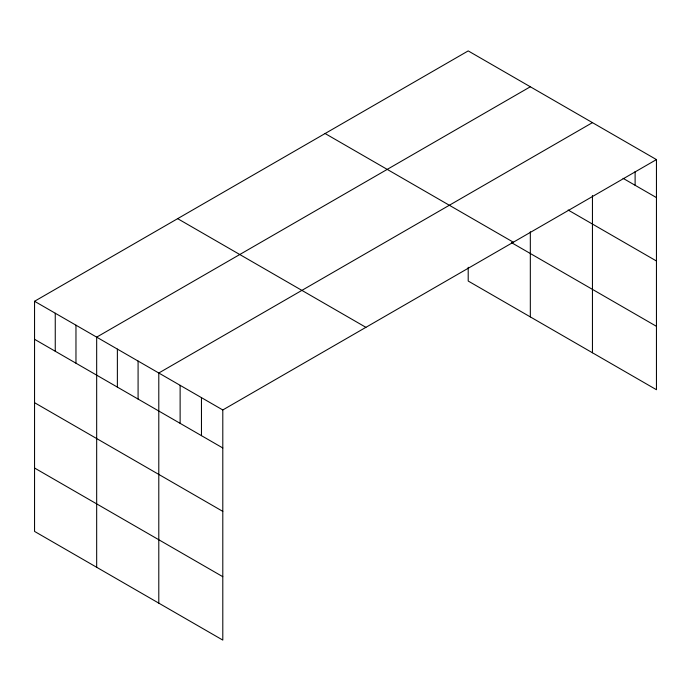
<?xml version="1.0" encoding="UTF-8"?>
<svg xmlns="http://www.w3.org/2000/svg" width="691" height="691" viewBox="0 0 691 691"><rect width="100%" height="100%" fill="white"/><g stroke="black" fill="none" stroke-linecap="round" stroke-linejoin="round"><path stroke-width="1.04" d="M656.45 159.586L222.796 409.962L222.796 640.091L34.55 531.414L34.55 301.276L468.204 50.909L656.45 159.586L656.45 389.724L468.204 281.038L468.204 267.305M530.325 86.772L96.671 337.139L96.671 567.276M592.446 122.635L158.792 373.01L158.792 603.139M623.057 178.321L656.45 197.6M568.14 210.021L656.45 260.999M325.098 133.527L513.344 242.213M511.418 242.593L656.45 326.325M177.656 218.658L365.902 327.335M34.55 301.276L222.796 409.962M34.55 339.29L222.796 447.975M34.55 402.689L222.796 511.375M34.55 468.014L222.796 576.691M635.115 171.558L635.115 185.283M592.446 195.518L592.446 352.773M530.325 231.735L530.325 316.91M201.461 397.645L201.461 435.658M180.126 385.328L180.126 423.341M138.088 361.056L138.088 399.07M117.375 349.102L117.375 387.115M75.967 325.185L75.967 363.207M55.254 313.23L55.254 351.244"/></g></svg>
